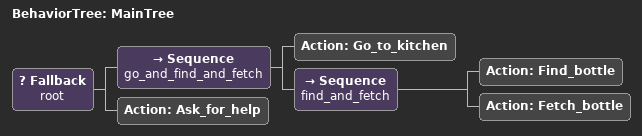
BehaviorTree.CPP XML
<root main_tree_to_execute = "MainTree" >

  <BehaviorTree ID="MainTree">
    <Fallback name = "root">
      <Sequence name="go_and_find_and_fetch">
        <Action ID="Go_to_kitchen" />
        <Sequence name="find_and_fetch">
          <Action ID="Find_bottle" />
          <Action ID="Fetch_bottle" />
        </Sequence>
      </Sequence>
      <Action ID="Ask_for_help" />
    </Fallback>
  </BehaviorTree>

</root>
